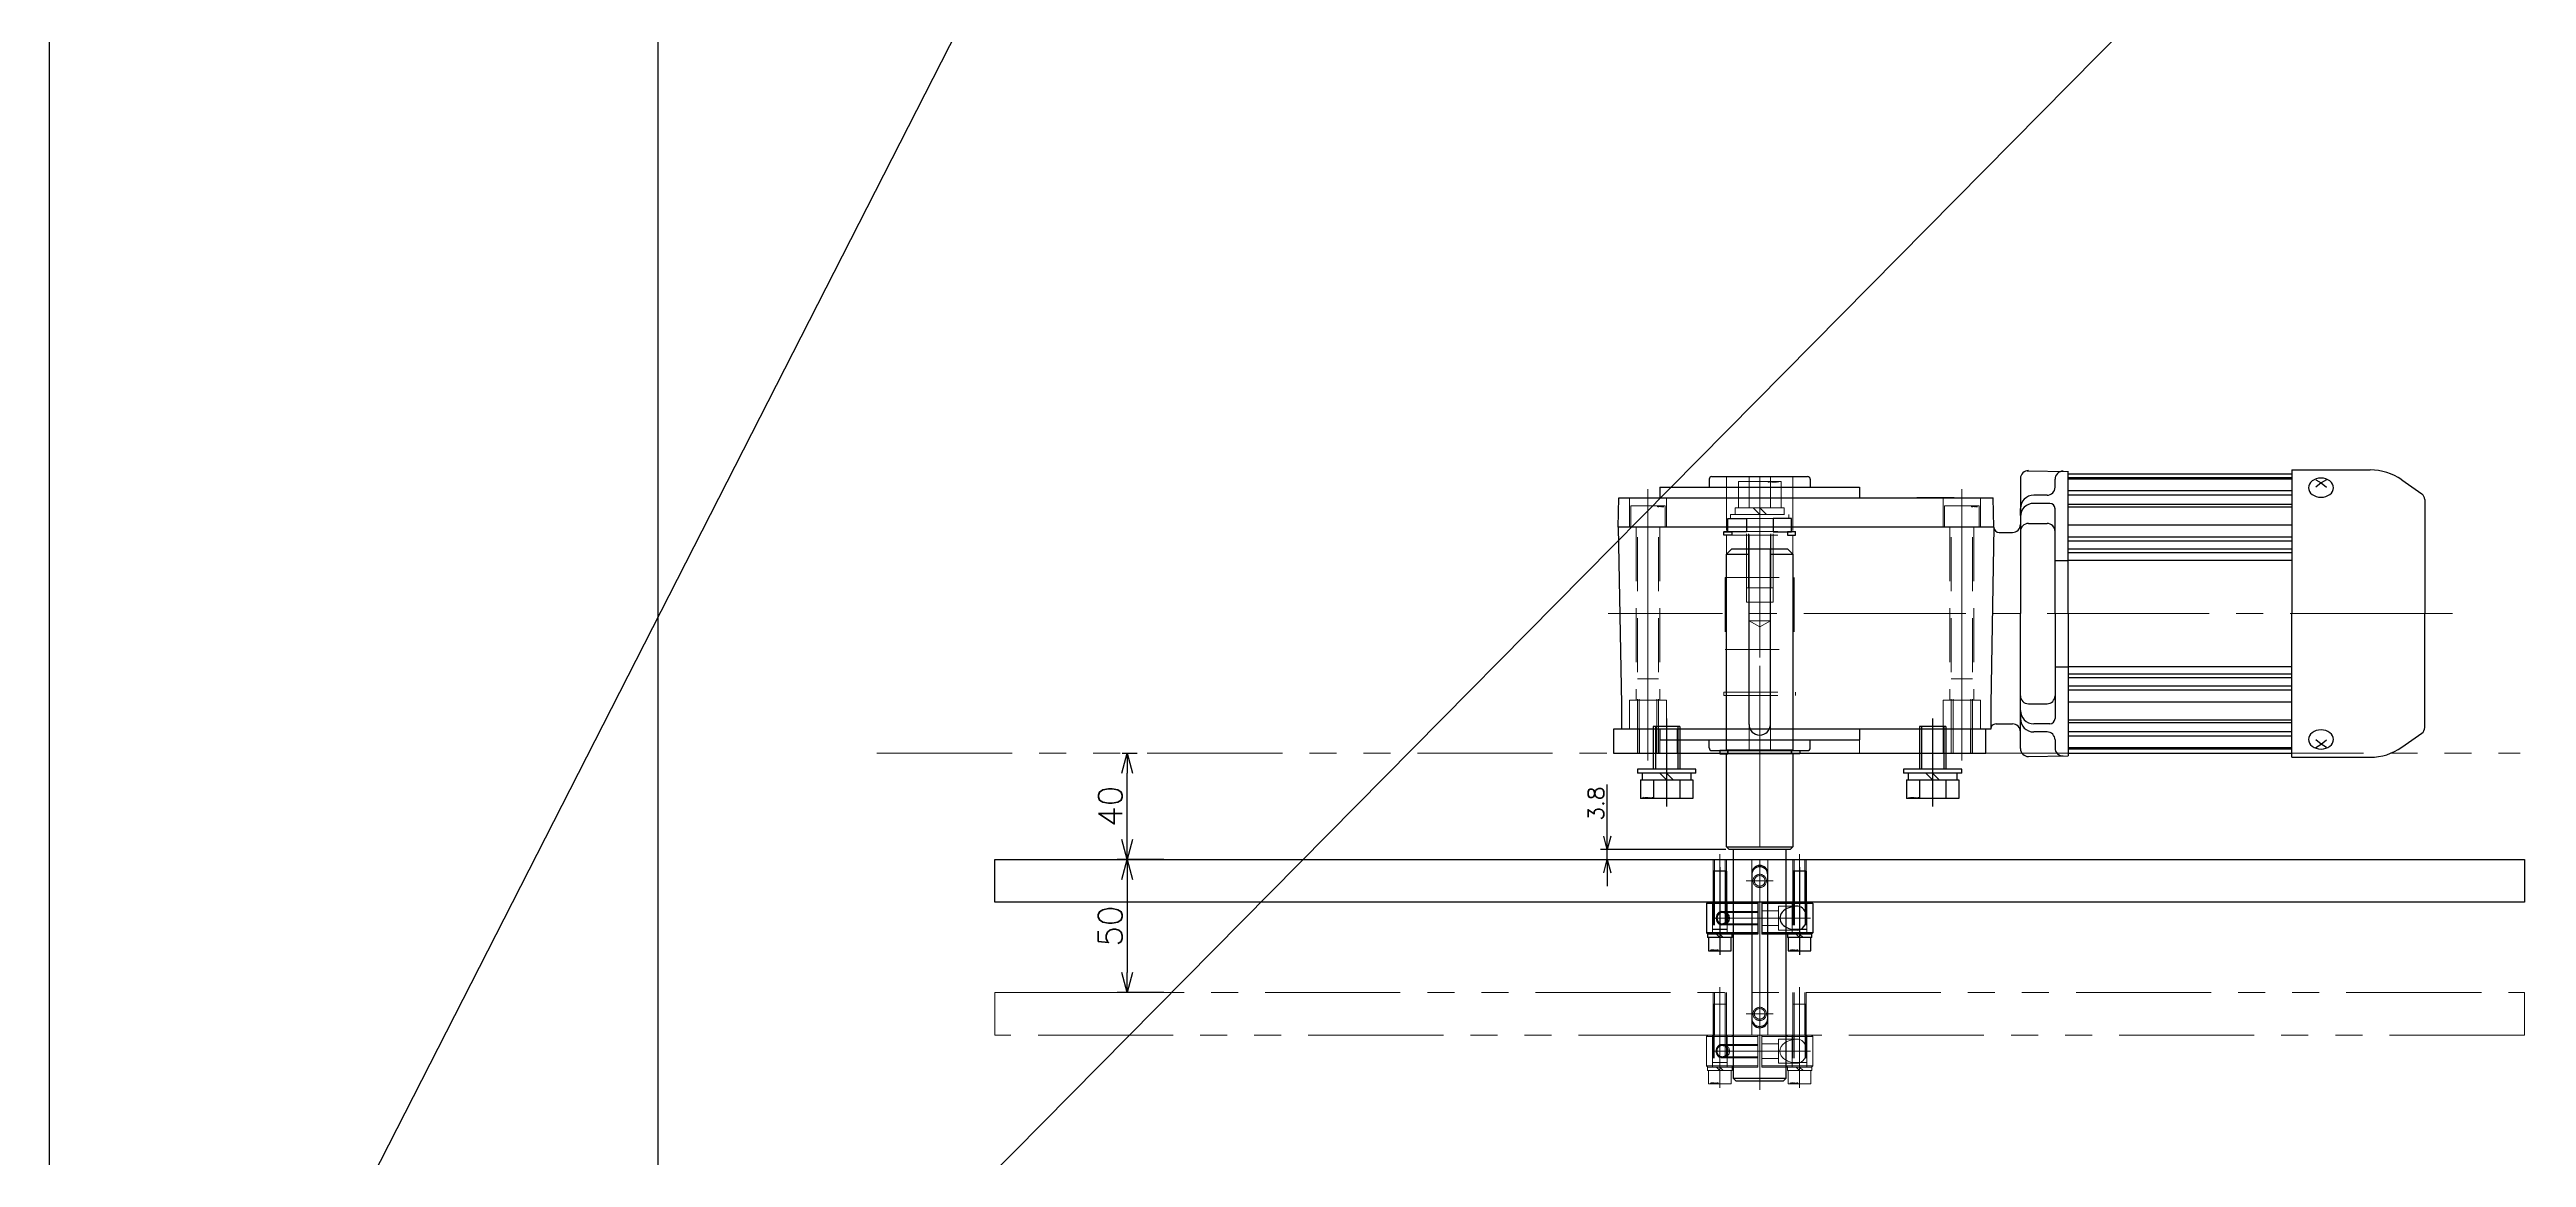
# Model space of a CAD drawing. Header units: millimetres. Extents: x 0 to 49006, y -7876 to 6995.
# Drawn here: x 23240 to 24171, y -3590 to -3174 of the extents above; entities that cross this region are included whole.
import ezdxf

# ---------------------------------------------------------------- set-up
doc = ezdxf.new("R2010")
doc.units = ezdxf.units.MM
doc.header["$LTSCALE"] = 3.2
doc.header["$PDMODE"] = 99
doc.header["$PDSIZE"] = 1
for name, pattern in [('CENTER2', [28.575, 19.05, -3.175, 3.175, -3.175]), ('HIDDEN', [9.525, 6.35, -3.175]), ('PHANTOM2', [31.75, 15.875, -3.175, 3.175, -3.175, 3.175, -3.175])]:
    doc.linetypes.add(name, pattern=pattern)
for name, color, linetype, lineweight in [('04_HIDDEN', 2, 'HIDDEN', 13), ('05_CENTER', 4, 'CENTER2', 13), ('06_PHANTOM', 2, 'PHANTOM2', 13), ('08_DIM', 3, 'Continuous', 13)]:
    doc.layers.add(name, color=color, linetype=linetype, lineweight=lineweight)
doc.layers.add('10_DRAFT', color=8, linetype='Continuous', lineweight=0, plot=False)
doc.styles.add('KSS_TXT', font='txt.shx', dxfattribs={"bigfont": 'extfont2.shx'})
doc.styles.add('KSS_TXT_L', font='txt.shx', dxfattribs={"height": 36, "bigfont": 'extfont2.shx'})
doc.dimstyles.new('KSS_DIM', dxfattribs={"dimscale": 12, "dimtxt": 3, "dimasz": 2.5, "dimexe": 1.25, "dimexo": 0.625, "dimtad": 1, "dimdsep": 46, "dimtxsty": 'KSS_TXT', "dimblk": 'OPEN30', "dimcen": 0, "dimazin": 2, "dimtfac": 0.75, "dimtmove": 0, "dimatfit": 3, "dimldrblk": 'OPEN30', "dimfxl": 1.25, "dimtolj": 1, "dimarcsym": 0})

# ---------------------------------------------------------------- blocks, each defined once
blk = doc.blocks.new('A$C7367677E_1_1')
at = {"color": 0}
for p, q in [((2, 4), (2, 12.5)), ((75.65, 12.5), (75.65, -12.5)), ((75.65, 11.95), (77, 11.95)), ((77, 12.5), (77, -12.5)), ((112, -12.5), (112, 12.5)), ((199, 10), (113, 10)), ((200, 9), (199, 10)), ((199, -10), (199, 10)), ((66, 4), (0, 4)), ((177, 3), (122, 3)), ((200, -9), (200, 9)), ((66, -4), (0, -4)), ((2, -12.5), (2, -4)), ((122, -3), (177, -3)), ((199, -10), (200, -9)), ((75.65, -11.95), (77, -11.95)), ((113, -10), (199, -10))]:
    blk.add_line(p, q, dxfattribs=at)
for points in [[(75.65, -12.5), (2, -12.5), (0, -10.5), (0, 10.5), (2, 12.5), (75.65, 12.5)], [(77, 12.5), (112, 12.5), (113, 11.5), (113, -11.5), (112, -12.5), (77, -12.5)]]:
    blk.add_lwpolyline(points, dxfattribs=at)
for centre, radius, start, end in [((66, 0), 4, 270, 90), ((122, 0), 3, 90, 270), ((177, 0), 3, 270, 90)]:
    blk.add_arc(centre, radius, start, end, dxfattribs=at)
at = {"layer": '04_HIDDEN'}
for p, q in [((0, 5), (20, 5)), ((0, 4), (27, 4)), ((20, 5), (20, -5)), ((27, 4), (27, -4)), ((29.31, 0), (27, 4)), ((0, -4), (27, -4)), ((0, -5), (20, -5)), ((27, -4), (29.31, 0))]:
    blk.add_line(p, q, dxfattribs=at)
at = {"layer": '05_CENTER'}
blk.add_line((203.41, 0), (-5, 0), dxfattribs=at)
blk = doc.blocks.new('STWS25a_1_1')
at = {"color": 0}
for points in [[(0, 11.95), (-1.2, 11.95), (-1.2, 15.05), (0, 15.05)], [(0, -11.95), (-1.2, -11.95), (-1.2, -15.05), (0, -15.05)]]:
    blk.add_lwpolyline(points, close=True, dxfattribs=at)
at = {"layer": '10_DRAFT'}
blk.add_line((-1.2, 0), (0, 0), dxfattribs=at)
blk = doc.blocks.new('SCSM 20-12c_1_1')
at = {"color": 0}
for p, q in [((-20, -0.5), (-19.5, 0)), ((-0.75, 0), (-19.5, 0)), ((-0.75, 0), (-0.75, -12)), ((19.5, 0), (0.75, 0)), ((0.75, 0), (0.75, -12)), ((19.5, 0), (20, -0.5)), ((-20, -0.5), (-20, -11.5)), ((-0.75, -0.5), (-20, -0.5)), ((20, -0.5), (0.75, -0.5)), ((20, -0.5), (20, -11.5)), ((-20, -11.5), (-19.5, -12)), ((-0.75, -11.5), (-20, -11.5)), ((-0.75, -12), (-19.5, -12)), ((20, -11.5), (0.75, -11.5)), ((19.5, -12), (0.75, -12)), ((20, -11.5), (19.5, -12))]:
    blk.add_line(p, q, dxfattribs=at)
for centre, major_axis, ratio, start_param, end_param in [((-14.28, -6), (0, 2.5), 0.832084, 6.283185, 9.424778), ((-14.28, -6), (0, 2.1), 0.853169, 6.283185, 9.424778), ((-14.28, -6), (-2.98, 0), 0.838869, 7.853982, 10.995574), ((-14.28, -6), (-2.42, 0), 0.868716, 7.853982, 10.995574), ((14.28, -6), (-6.68, 0), 0.673298, 4.712389, 7.853982), ((14.28, -6), (0, 4.5), 0.73708, 3.141593, 6.283185)]:
    blk.add_ellipse(centre, major_axis=major_axis, ratio=ratio, start_param=start_param, end_param=end_param, dxfattribs=at)
at = {"layer": '04_HIDDEN', "color": 0}
for p, q in [((-17.75, 0), (-17.75, -12)), ((-12.25, 0), (-12.25, -12)), ((-10.5, 0), (-10, -0.5)), ((10, -0.5), (10.5, 0)), ((12.25, 0), (12.25, -12)), ((17.75, 0), (17.75, -12)), ((-14.28, -3.5), (-0.75, -3.5)), ((-14.28, -3.9), (-0.75, -3.9)), ((-14.28, -8.1), (-0.75, -8.1)), ((-14.28, -8.5), (-0.75, -8.5)), ((-10, -0.5), (-10, -11.5)), ((0.75, -3.25), (7, -3.25)), ((0.75, -8.75), (7, -8.75)), ((7, -1.5), (14.28, -1.5)), ((7, -1.5), (7, -10.5)), ((10, -0.5), (10, -11.5)), ((-10, -11.5), (-10.5, -12)), ((-10.25, -11.75), (-10.25, -11.75)), ((-10.12, -11.63), (-10.12, -11.63)), ((7, -10.5), (14.28, -10.5)), ((10.5, -12), (10, -11.5))]:
    blk.add_line(p, q, dxfattribs=at)
at = {"layer": '05_CENTER', "color": 0}
for p, q in [((-15, 1.05), (-15, -13.53)), ((15, 1.05), (15, -13.53)), ((-17.36, -6), (19.06, -6))]:
    blk.add_line(p, q, dxfattribs=at)
at = {"layer": '10_DRAFT'}
blk.add_line((0, 0), (0, -12), dxfattribs=at)
blk = doc.blocks.new('A$C121A4B89_1_1')
at = {"color": 0}
for p, q in [((-4.6, 1.3), (-4.6, 0)), ((-4.6, 1.3), (4.6, 1.3)), ((-4.6, 0), (4.6, 0)), ((4.25, 6.3), (-4.25, 6.3)), ((-4.25, 6.3), (-4.25, 1.3)), ((0, 0), (-1.3, 1.3)), ((0, 1.3), (1.3, 0)), ((4.25, 1.3), (4.25, 6.3)), ((4.6, 0), (4.6, 1.3))]:
    blk.add_line(p, q, dxfattribs=at)
at = {"color": 0, "linetype": 'HIDDEN'}
for p, q in [((-2.5, -23.7), (-2.5, 0)), ((2.5, -23.7), (2.5, 0)), ((-2.5, -1.7), (2.5, -1.7)), ((-2.07, -23.7), (-2.07, -1.7)), ((2.07, -23.7), (2.07, -1.7)), ((-2.5, -23.7), (2.5, -23.7))]:
    blk.add_line(p, q, dxfattribs=at)
at = {"color": 0, "linetype": 'CENTER2'}
blk.add_line((0, -25.2), (0, 7.8), dxfattribs=at)
at = {"layer": '10_DRAFT', "style": 'KSS_TXT_L'}
blk.add_text('CS-M5x25L,SW', height=0.3, dxfattribs=at).set_placement((0.58, 5.96))
blk = doc.blocks.new('M5tz_1_1')
at = {"color": 0}
for radius in [2.5, 2.5, 2]:
    blk.add_circle((0, 0), radius, dxfattribs=at)
blk.add_circle((0, 0), 2)
at = {"layer": '05_CENTER'}
for p, q in [((5.06, 0), (-5.06, 0)), ((0, -5.06), (0, 5.06))]:
    blk.add_line(p, q, dxfattribs=at)
blk = doc.blocks.new('A$C2DCD0621_1_1')
at = {"color": 0}
blk.add_lwpolyline([(-287.5, 16), (287.5, 16), (287.5, 0), (-287.5, 0)], close=True, dxfattribs=at)
at = {"layer": '04_HIDDEN'}
for p, q in [((-17.5, 0), (-17.5, 16)), ((-17, 0), (-17, 16)), ((-13, 0), (-13, 16)), ((-12.5, 0), (-12.5, 16)), ((-10, 0), (-10, 16)), ((10, 0), (10, 16)), ((12.5, 0), (12.5, 16)), ((13, 0), (13, 16)), ((17, 0), (17, 16)), ((17.5, 0), (17.5, 16))]:
    blk.add_line(p, q, dxfattribs=at)
at = {"layer": '04_HIDDEN', "color": 9}
for p, q in [((-3, 0), (-3, 16)), ((3, 0), (3, 16))]:
    blk.add_line(p, q, dxfattribs=at)
at = {"layer": '05_CENTER'}
for p, q in [((-15, -2.05), (-15, 18.05)), ((15, -2.05), (15, 18.05))]:
    blk.add_line(p, q, dxfattribs=at)
at = {"layer": '10_DRAFT'}
blk.add_line((0, 0), (0, 16), dxfattribs=at)
at = {"layer": '04_HIDDEN'}
blk.add_blockref('M5tz_1_1', (0, 8), dxfattribs=at)
blk = doc.blocks.new('A$C1A1D4BB9_1_1')
blk.add_blockref('A$C2DCD0621_1_1', (0, -16))
at = {"rotation": 180}
for p in [(-15, -28), (15, -28)]:
    blk.add_blockref('A$C121A4B89_1_1', p, dxfattribs=at)
at = {"color": 4}
blk.add_blockref('SCSM 20-12c_1_1', (0, -16), dxfattribs=at)
blk = doc.blocks.new('KESS6-60a_1_1')
at = {"color": 0}
blk.add_lwpolyline([(3, -3), (57, -3, 1), (57, 3), (3, 3, 1)], format="xyb", close=True, dxfattribs=at)
blk = doc.blocks.new('A$C4A7658AF_1_1')
at = {"rotation": 270}
blk.add_blockref('A$C7367677E_1_1', (0, 75.8), dxfattribs=at)
at = {"color": 4, "xscale": -1, "rotation": 90}
blk.add_blockref('STWS25a_1_1', (0, -1.2), dxfattribs=at)
blk.add_blockref('A$C1A1D4BB9_1_1', (0, -41))
at = {"color": 4, "rotation": 270}
blk.add_blockref('KESS6-60a_1_1', (0, -43.7), dxfattribs=at)
at = {"layer": '06_PHANTOM'}
blk.add_blockref('A$C1A1D4BB9_1_1', (0, -91), dxfattribs=at)
blk = doc.blocks.new('A$C55D113C0_1_1')
at = {"color": 0}
blk.add_lwpolyline([(-130, 0), (10, 0), (10, 9), (-130, 9)], close=True, dxfattribs=at)
at = {"layer": '04_HIDDEN', "color": 8}
for p, q in [((-121, 9), (-121, 0)), ((-120.25, 9), (-120.25, 0)), ((-113.75, 9), (-113.75, 0)), ((-113, 9), (-113, 0)), ((-3, 9), (-3, 0)), ((-2.25, 9), (-2.25, 0)), ((4.25, 9), (4.25, 0)), ((5, 9), (5, 0))]:
    blk.add_line(p, q, dxfattribs=at)
at = {"layer": '04_HIDDEN'}
for p, q in [((-115, 9), (-115, 0)), ((-114, 9), (-114, 0)), ((-106, 9), (-106, 0)), ((-105, 9), (-105, 0)), ((-15, 9), (-15, 0)), ((-14, 9), (-14, 0)), ((-6, 9), (-6, 0)), ((-5, 9), (-5, 0))]:
    blk.add_line(p, q, dxfattribs=at)
at = {"layer": '04_HIDDEN', "color": 9}
for p, q in [((-112.5, 0), (-112.5, 9)), ((-37.5, 0), (-37.5, 9))]:
    blk.add_line(p, q, dxfattribs=at)
at = {"layer": '05_CENTER', "color": 8}
for p, q in [((-117, 11.71), (-117, -2.71)), ((1, 11.71), (1, -2.71))]:
    blk.add_line(p, q, dxfattribs=at)
at = {"layer": '05_CENTER'}
for p, q in [((-110, 12.39), (-110, -3.39)), ((-10, 12.39), (-10, -3.39))]:
    blk.add_line(p, q, dxfattribs=at)
at = {"layer": '10_DRAFT'}
blk.add_line((-75, 0), (-75, 9), dxfattribs=at)
blk = doc.blocks.new('GM-SHYF-RH 0.2kW、1／30、200V、60Hzb_1_1')
at = {"color": 0}
for p, q in [((-200, 105.5), (-229.5, 105.5)), ((-200, 105.5), (-200, 51.5)), ((-116, 104), (-200, 104)), ((-200, 102.5), (-116, 102.5)), ((-100.49, 105.22), (-116, 104.95)), ((-116, 51.5), (-116, 105)), ((18, 103), (-18, 103)), ((-250, 94.34), (-250, 51.5)), ((-241.32, 101.77), (-248.89, 96.47)), ((-213, 101.82), (-211, 100.64)), ((-211, 100.64), (-213, 98.99)), ((-209, 101.82), (-211, 100.64)), ((-211, 100.64), (-209, 98.99)), ((-200, 102), (-116, 102)), ((-200, 97.63), (-116, 97.63)), ((-200, 96), (-116, 96)), ((-111, 99), (-111, 102.03)), ((-108, 96), (-103, 96)), ((-98, 102.26), (-98, 85)), ((-98, 102.26), (-98, 51.5)), ((-86.83, 95), (0, 95)), ((-86.83, 85.5), (-86.83, 95)), ((37.5, 99), (-37.5, 99)), ((-37.5, 95), (-37.5, 99)), ((-19, 102), (-19, 99)), ((0, 95), (52.02, 95)), ((19, 102), (19, 99)), ((37.5, 95), (37.5, 99)), ((52.02, 85.5), (52.02, 95)), ((-200.16, 91.54), (-116, 91.54)), ((-200, 92.54), (-116, 92.54)), ((-200, 84.8), (-116, 84.8)), ((-111, 51.5), (-111, 90.93)), ((-109, 92.93), (-103, 92.93)), ((-101, 85.39), (-108, 85.39)), ((-98, 88.39), (-98, 91)), ((-88.83, 93), (-95, 93)), ((-87.99, 19), (-86.83, 85.5)), ((53.18, 19), (52.02, 85.5)), ((-200, 80.26), (-116, 80.26)), ((-200, 78.78), (-116, 78.78)), ((-200, 75.68), (-116, 75.68)), ((-200, 74.34), (-116, 74.34)), ((-200, 71.5), (-116, 71.5)), ((-111, 71.5), (-116, 71.5)), ((-250, 8.66), (-250, 51.5)), ((-200, -2.5), (-200, 51.5)), ((-116, 51.5), (-116, -2)), ((-111, 51.5), (-111, 12.07)), ((-98, 0.74), (-98, 51.5)), ((-200, 31.5), (-116, 31.5)), ((-200, 28.66), (-116, 28.66)), ((-111, 31.5), (-116, 31.5)), ((-200, 27.32), (-116, 27.32)), ((-200, 24.22), (-116, 24.22)), ((-200, 22.74), (-116, 22.74)), ((-89.99, 21), (-95, 21)), ((-87.99, 19), (53.19, 19)), ((-87.98, 19), (-87.79, 8)), ((53.19, 19), (53, 8)), ((-200.16, 11.46), (-116, 11.46)), ((-200, 18.2), (-116, 18.2)), ((-200, 10.46), (-116, 10.46)), ((-109, 10.07), (-103, 10.07)), ((-101, 17.61), (-108, 17.61)), ((-98, 14.61), (-98, 12)), ((-241.32, 1.23), (-248.89, 6.53)), ((-211, 2.36), (-213, 4.01)), ((-213, 1.18), (-211, 2.36)), ((-211, 2.36), (-209, 4.01)), ((-209, 1.18), (-211, 2.36)), ((-200, 7), (-116, 7)), ((-200, 5.37), (-116, 5.37)), ((-200, 1), (-116, 1)), ((-200, 0.5), (-116, 0.5)), ((-111, 4), (-111, 0.97)), ((-108, 7), (-103, 7)), ((-98, 0.74), (-98, 7)), ((53, 8), (-87.79, 8)), ((-73.12, 8), (-59.09, 8)), ((-37.5, 4), (-37.5, 8)), ((37.5, 4), (-37.5, 4)), ((-19, 1), (-19, 4)), ((18, 0), (-18, 0)), ((19, 1), (19, 4)), ((37.5, 4), (37.5, 8)), ((-200, -2.5), (-229.5, -2.5)), ((-116, -1), (-200, -1)), ((-100.49, -2.22), (-116, -1.95))]:
    blk.add_line(p, q, dxfattribs=at)
for points in [[(-206.3, 98.83), (-206.39, 99.53), (-206.66, 100.21), (-207.09, 100.83), (-207.68, 101.38), (-208.39, 101.82), (-209.2, 102.16), (-210.08, 102.36), (-211, 102.43), (-211.92, 102.36), (-212.8, 102.16), (-213.61, 101.82), (-214.32, 101.38), (-214.91, 100.83), (-215.34, 100.21), (-215.61, 99.53), (-215.7, 98.83), (-215.61, 98.12), (-215.34, 97.45), (-214.91, 96.83), (-214.32, 96.28), (-213.61, 95.83), (-212.8, 95.5), (-211.92, 95.29), (-211, 95.22), (-210.08, 95.29), (-209.2, 95.5), (-208.39, 95.83), (-207.68, 96.28), (-207.09, 96.83), (-206.66, 97.45), (-206.39, 98.12)], [(-206.3, 4.17), (-206.39, 4.88), (-206.66, 5.55), (-207.09, 6.17), (-207.68, 6.72), (-208.39, 7.17), (-209.2, 7.5), (-210.08, 7.71), (-211, 7.78), (-211.92, 7.71), (-212.8, 7.5), (-213.61, 7.17), (-214.32, 6.72), (-214.91, 6.17), (-215.34, 5.55), (-215.61, 4.88), (-215.7, 4.17), (-215.61, 3.47), (-215.34, 2.79), (-214.91, 2.17), (-214.32, 1.62), (-213.61, 1.18), (-212.8, 0.84), (-211.92, 0.64), (-211, 0.57), (-210.08, 0.64), (-209.2, 0.84), (-208.39, 1.18), (-207.68, 1.62), (-207.09, 2.17), (-206.66, 2.79), (-206.39, 3.47)]]:
    blk.add_lwpolyline(points, close=True, dxfattribs=at)
for centre, radius, start, end in [((-229.5, 84.9), 20.6, 90, 125), ((-114, 102.03), 3, 0, 91), ((-101, 102.26), 3, 0, 91), ((-101, 102.26), 3, 0, 91), ((-18, 102), 1, 90, 180), ((18, 102), 1, 0, 90), ((-247.4, 94.34), 2.6, 125, 180), ((-108, 99), 3, 180, 270), ((-103, 91), 5, 0, 90), ((-95, 96), 3, 180, 270), ((-88.83, 95), 2, 270, 0), ((-109, 90.93), 2, 90, 180), ((-108, 82.39), 3, 90, 180), ((-103, 87.93), 5, 0, 90), ((-101, 82.39), 3, 0, 90), ((-108, 20.61), 3, 180, 270), ((-101, 20.61), 3, 270, 0), ((-95, 18), 3, 90, 180), ((-89.99, 19), 2, 0, 90), ((-109, 12.07), 2, 180, 270), ((-103, 15.07), 5, 270, 0), ((-103, 12), 5, 270, 0), ((-247.4, 8.66), 2.6, 180, 235), ((-229.5, 18.1), 20.6, 235, 270), ((-114, 0.97), 3, 269, 0), ((-108, 4), 3, 90, 180), ((-101, 0.74), 3, 269, 0), ((-101, 0.74), 3, 269, 0), ((-18, 1), 1, 180, 270), ((18, 1), 1, 270, 0)]:
    blk.add_arc(centre, radius, start, end, dxfattribs=at)
at = {"layer": '04_HIDDEN', "color": 0}
for p, q in [((-12.5, 82.35), (-12.5, 103)), ((-4, 103), (-4, 0)), ((4, 103), (4, 0)), ((12.5, 82.35), (12.5, 103)), ((-83, 95), (-83, 84)), ((-69, 95), (-69, 84)), ((35, 95), (35, 84)), ((49, 95), (49, 84)), ((-69, 84), (-83, 84)), ((-80.5, 19), (-80.5, 84)), ((-71.5, 19), (-71.5, 84)), ((49, 84), (35, 84)), ((37.5, 19), (37.5, 84)), ((46.5, 19), (46.5, 84)), ((-13.5, 81), (-13.5, 82.35)), ((13.5, 82.35), (-13.5, 82.35)), ((13.5, 81), (-13.5, 81)), ((-12.5, 65), (-12.5, 81)), ((12.5, 65), (12.5, 81)), ((13.5, 81), (13.5, 82.35)), ((13, 65), (-13, 65)), ((-13, 38), (-13, 65)), ((13, 38), (13, 65)), ((13, 38), (-13, 38)), ((-12.5, 22), (-12.5, 38)), ((12.5, 22), (12.5, 38)), ((-83, 8), (-83, 19)), ((-69, 19), (-83, 19)), ((-69, 8), (-69, 19)), ((-13.5, 20.65), (-13.5, 22)), ((13.5, 22), (-13.5, 22)), ((13.5, 20.65), (-13.5, 20.65)), ((-12.5, 0), (-12.5, 20.65)), ((12.5, 0), (12.5, 20.65)), ((13.5, 20.65), (13.5, 22)), ((35, 8), (35, 19)), ((49, 19), (35, 19)), ((49, 8), (49, 19))]:
    blk.add_line(p, q, dxfattribs=at)
at = {"layer": '05_CENTER', "color": 0}
for p, q in [((0, 0), (0, 103)), ((-76, 4.75), (-76, 98.25)), ((42, 4.75), (42, 98.25)), ((-260.39, 51.5), (56.97, 51.5))]:
    blk.add_line(p, q, dxfattribs=at)
blk = doc.blocks.new('A$C6AFA1BC6_1_1')
at = {"color": 0, "linetype": 'CENTER2'}
blk.add_line((0, -86.5), (0, 9.5), dxfattribs=at)
at = {"color": 0}
for p, q in [((6.5, 8), (-6.5, 8)), ((-6.5, 8), (-6.5, 0)), ((6.5, 0), (-6.5, 0)), ((6.5, 0), (6.5, 8))]:
    blk.add_line(p, q, dxfattribs=at)
at = {"color": 0, "linetype": 'HIDDEN'}
for p, q in [((-4, -85), (-4, 0)), ((4, -85), (4, 0)), ((-4, -57), (4, -57)), ((-3.32, -85), (-3.32, -57)), ((3.32, -85), (3.32, -57)), ((-4, -85), (4, -85))]:
    blk.add_line(p, q, dxfattribs=at)
at = {"layer": '10_DRAFT', "style": 'KSS_TXT_L'}
blk.add_text('CS-M8x85L', height=0.3, dxfattribs=at).set_placement((3.56, 7.66))
blk = doc.blocks.new('RTWS25b_1_1')
at = {"color": 0}
for points in [[(0, 13.5), (-1.2, 13.5), (-1.2, 10.5), (0, 10.5)], [(0, -13.5), (-1.2, -13.5), (-1.2, -10.5), (0, -10.5)]]:
    blk.add_lwpolyline(points, close=True, dxfattribs=at)
at = {"layer": '10_DRAFT'}
blk.add_line((0, 0), (-1.2, 0), dxfattribs=at)
blk = doc.blocks.new('FWSSS-D24-V10.0-T8.0a_1_1')
at = {"color": 0}
for points in [[(0, 12), (-5, 12), (-5, 5), (0, 5)], [(0, -12), (-5, -12), (-5, -5), (0, -5)]]:
    blk.add_lwpolyline(points, close=True, dxfattribs=at)
at = {"layer": '10_DRAFT'}
blk.add_line((-5, 0), (0, 0), dxfattribs=at)
blk = doc.blocks.new('A$C606D4CA3_1_1')
at = {"color": 0}
for p, q in [((8, 14), (-8, 14)), ((-8, 14), (-8, 4)), ((8, 4), (8, 14)), ((-11, 1.5), (11, 1.5)), ((-11, 1.5), (-11, 0)), ((-11, 0), (11, 0)), ((-9.25, 4), (-9.25, 1.5)), ((-9.25, 4), (9.25, 4)), ((0, 1.5), (-2.5, 4)), ((0, 4), (2.5, 1.5)), ((9.25, 1.5), (9.25, 4)), ((11, 0), (11, 1.5))]:
    blk.add_line(p, q, dxfattribs=at)
at = {"color": 0, "linetype": 'CENTER2'}
blk.add_line((0, -27.5), (0, 15.5), dxfattribs=at)
at = {"color": 0, "linetype": 'HIDDEN'}
for p, q in [((-5, -26), (-5, 0)), ((-4.19, -26), (-4.19, 0)), ((4.19, -26), (4.19, 0)), ((5, -26), (5, 0)), ((-5, -26), (5, -26))]:
    blk.add_line(p, q, dxfattribs=at)
at = {"layer": '10_DRAFT', "style": 'KSS_TXT_L'}
blk.add_text('CS-M10x30L,SW,PW', height=0.3, dxfattribs=at).set_placement((3.08, 13.66))
blk = doc.blocks.new('A$C05FE0EC2_2_1_1')
at = {"color": 0}
for p, q in [((-9.81, 11), (9.81, 11)), ((-9.81, 4), (-9.81, 11)), ((-4.91, 4), (-4.91, 11)), ((4.91, 4), (4.91, 11)), ((9.81, 4), (9.81, 11)), ((-11, 1.5), (11, 1.5)), ((-11, 1.5), (-11, 0)), ((-11, 0), (11, 0)), ((9.81, 4), (-9.81, 4)), ((-9.25, 4), (-9.25, 1.5)), ((0, 1.5), (-2.5, 4)), ((0, 4), (2.5, 1.5)), ((9.25, 1.5), (9.25, 4)), ((11, 0), (11, 1.5))]:
    blk.add_line(p, q, dxfattribs=at)
at = {"color": 0, "linetype": 'CENTER2'}
blk.add_line((0, -19), (0, 14), dxfattribs=at)
at = {"color": 0, "linetype": 'HIDDEN'}
for p, q in [((-5, -16), (-5, 0)), ((-4.19, -16), (-4.19, 0)), ((4.19, -16), (4.19, 0)), ((5, -16), (5, 0)), ((-5, -16), (5, -16))]:
    blk.add_line(p, q, dxfattribs=at)
at = {"layer": '10_DRAFT', "style": 'KSS_TXT_L'}
blk.add_text('BT-M10x20L,SW,PW', height=0.3, dxfattribs=at).set_placement((5.16, 10.66))
blk = doc.blocks.new('_Open30')
at = {"color": 0, "linetype": 'ByBlock', "lineweight": -2}
for p, q in [((-1, 0.27), (0, 0)), ((0, 0), (-1, -0.27)), ((0, 0), (-1, 0))]:
    blk.add_line(p, q, dxfattribs=at)
blk = doc.blocks.new('*D1085')
at = {"layer": '08_DIM', "color": 0, "lineweight": -2, "transparency": 16777216}
for p, q in [((23642.92, -3438.34), (23648.54, -3438.34)), ((23644.79, -3470.84), (23644.79, -3445.84)), ((23658.54, -3478.34), (23641.04, -3478.34))]:
    blk.add_line(p, q, dxfattribs=at)
at = {"layer": 'Defpoints', "color": 0, "transparency": 16777216}
for p in [(23641.04, -3438.34), (23644.79, -3438.34), (23660.41, -3478.34)]:
    blk.add_point(p, dxfattribs=at)
at = {"layer": '08_DIM', "color": 0, "lineweight": -2, "transparency": 16777216, "xscale": 7.5, "yscale": 7.5, "zscale": 7.5}
for p, rotation in [((23644.79, -3438.34), 90), ((23644.79, -3478.34), 270)]:
    blk.add_blockref('_Open30', p, dxfattribs=dict(at, rotation=rotation))
at = {"layer": '08_DIM', "color": 0, "transparency": 16777216, "insert": (23638.42, -3458.34), "char_height": 9, "attachment_point": 5, "rotation": 90, "style": 'KSS_TXT'}
blk.add_mtext('\\A1;40', dxfattribs=at)
blk = doc.blocks.new('*D1086')
at = {"layer": '08_DIM', "color": 0, "lineweight": -2, "transparency": 16777216}
for p, q in [((23658.54, -3478.34), (23641.04, -3478.34)), ((23644.79, -3485.84), (23644.79, -3520.84)), ((23658.54, -3528.34), (23641.04, -3528.34))]:
    blk.add_line(p, q, dxfattribs=at)
at = {"layer": 'Defpoints', "color": 0, "transparency": 16777216}
for p in [(23660.41, -3478.34), (23644.79, -3528.34), (23660.41, -3528.34)]:
    blk.add_point(p, dxfattribs=at)
at = {"layer": '08_DIM', "color": 0, "lineweight": -2, "transparency": 16777216, "xscale": 7.5, "yscale": 7.5, "zscale": 7.5}
for p, rotation in [((23644.79, -3478.34), 90), ((23644.79, -3528.34), 270)]:
    blk.add_blockref('_Open30', p, dxfattribs=dict(at, rotation=rotation))
at = {"layer": '08_DIM', "color": 0, "transparency": 16777216, "insert": (23638.41, -3503.34), "char_height": 9, "attachment_point": 5, "rotation": 90, "style": 'KSS_TXT'}
blk.add_mtext('\\A1;50', dxfattribs=at)
blk = doc.blocks.new('*D1087')
at = {"layer": '08_DIM', "color": 0, "lineweight": -2, "transparency": 16777216}
for p, q in [((23825.24, -3469.54), (23825.24, -3450.04)), ((23869.78, -3474.54), (23822.74, -3474.54)), ((23823.99, -3478.34), (23827.74, -3478.34)), ((23825.24, -3478.34), (23825.24, -3474.54)), ((23825.24, -3483.34), (23825.24, -3488.34))]:
    blk.add_line(p, q, dxfattribs=at)
at = {"layer": 'Defpoints', "color": 0, "transparency": 16777216}
for p in [(23822.74, -3478.34), (23825.24, -3474.54), (23871.03, -3474.54)]:
    blk.add_point(p, dxfattribs=at)
at = {"layer": '08_DIM', "color": 0, "lineweight": -2, "transparency": 16777216, "xscale": 5, "yscale": 5, "zscale": 5}
for p, rotation in [((23825.24, -3474.54), 270), ((23825.24, -3478.34), 90)]:
    blk.add_blockref('_Open30', p, dxfattribs=dict(at, rotation=rotation))
at = {"layer": '08_DIM', "color": 0, "transparency": 16777216, "insert": (23820.99, -3457.29), "char_height": 6, "attachment_point": 5, "rotation": 90, "style": 'KSS_TXT'}
blk.add_mtext('\\A1;3.8', dxfattribs=at)

msp = doc.modelspace()

# ---------------------------------------------------------------- linework, layer by layer
at = {"color": 3}
for p, q in [((24866.518, -647.154), (23239.66, -3835.438)), ((24735.701, -2441.328), (23468.325, -3723.667))]:
    msp.add_line(p, q, dxfattribs=at)
msp.add_lwpolyline([(23239.66, -647.154), (24866.518, -647.154), (24866.518, -3835.438), (23239.66, -3835.438)], close=True, dxfattribs=at)
msp.add_lwpolyline([(23468.325, -3723.667), (24735.701, -3723.667), (24735.701, -2441.328), (23468.325, -2441.328)], close=True)
at = {"layer": '06_PHANTOM'}
msp.add_line((23550.68, -3438.341), (24168.412, -3438.341), dxfattribs=at)

# ---------------------------------------------------------------- block references
at = {"color": 4}
for name, p, rotation in [('GM-SHYF-RH 0.2kW、1／30、200V、60Hzb_1_1', (23882.532, -3334.341), 180), ('FWSSS-D24-V10.0-T8.0a_1_1', (23882.532, -3355.141), 270), ('RTWS25b_1_1', (23882.532, -3356.341), 270)]:
    msp.add_blockref(name, p, dxfattribs=dict(at, rotation=rotation))
for name, p in [('A$C4A7658AF_1_1', (23882.532, -3437.341)), ('A$C55D113C0_1_1', (23957.532, -3438.341))]:
    msp.add_blockref(name, p)
at = {"rotation": 180}
for p in [(23847.532, -3444.341), (23947.532, -3444.341)]:
    msp.add_blockref('A$C05FE0EC2_2_1_1', p, dxfattribs=at)
at = {"layer": '04_HIDDEN'}
for name, p in [('A$C606D4CA3_1_1', (23882.532, -3350.141)), ('A$C6AFA1BC6_1_1', (23840.532, -3353.341)), ('A$C6AFA1BC6_1_1', (23958.532, -3353.341))]:
    msp.add_blockref(name, p, dxfattribs=at)

# ---------------------------------------------------------------- dimensions: what is measured, and where the dimension line sits
at = {"layer": '08_DIM', "color": 1}
for base, p2, picture, middle in [((23644.793, -3438.341), (23641.043, -3438.341), '*D1085', (23638.418, -3458.341)), ((23644.793, -3528.341), (23660.413, -3528.341), '*D1086', (23638.411, -3503.341))]:
    dim = msp.add_linear_dim(base=base, p1=(23660.413, -3478.341), p2=p2, angle=90, dimstyle='KSS_DIM', override={"dimscale": 3}, dxfattribs=at)
    dim.commit()
    dim.dimension.update_dxf_attribs({"geometry": picture, "text_midpoint": middle})
at = {"layer": '08_DIM'}
dim = msp.add_linear_dim(base=(23825.24, -3474.541), p1=(23822.74, -3478.341), p2=(23871.032, -3474.541), angle=90, dimstyle='KSS_DIM', override={"dimscale": 2}, dxfattribs=at)
dim.commit()
dim.dimension.update_dxf_attribs({"geometry": '*D1087', "text_midpoint": (23820.99, -3457.291)})

doc.saveas('drawing.dxf')
